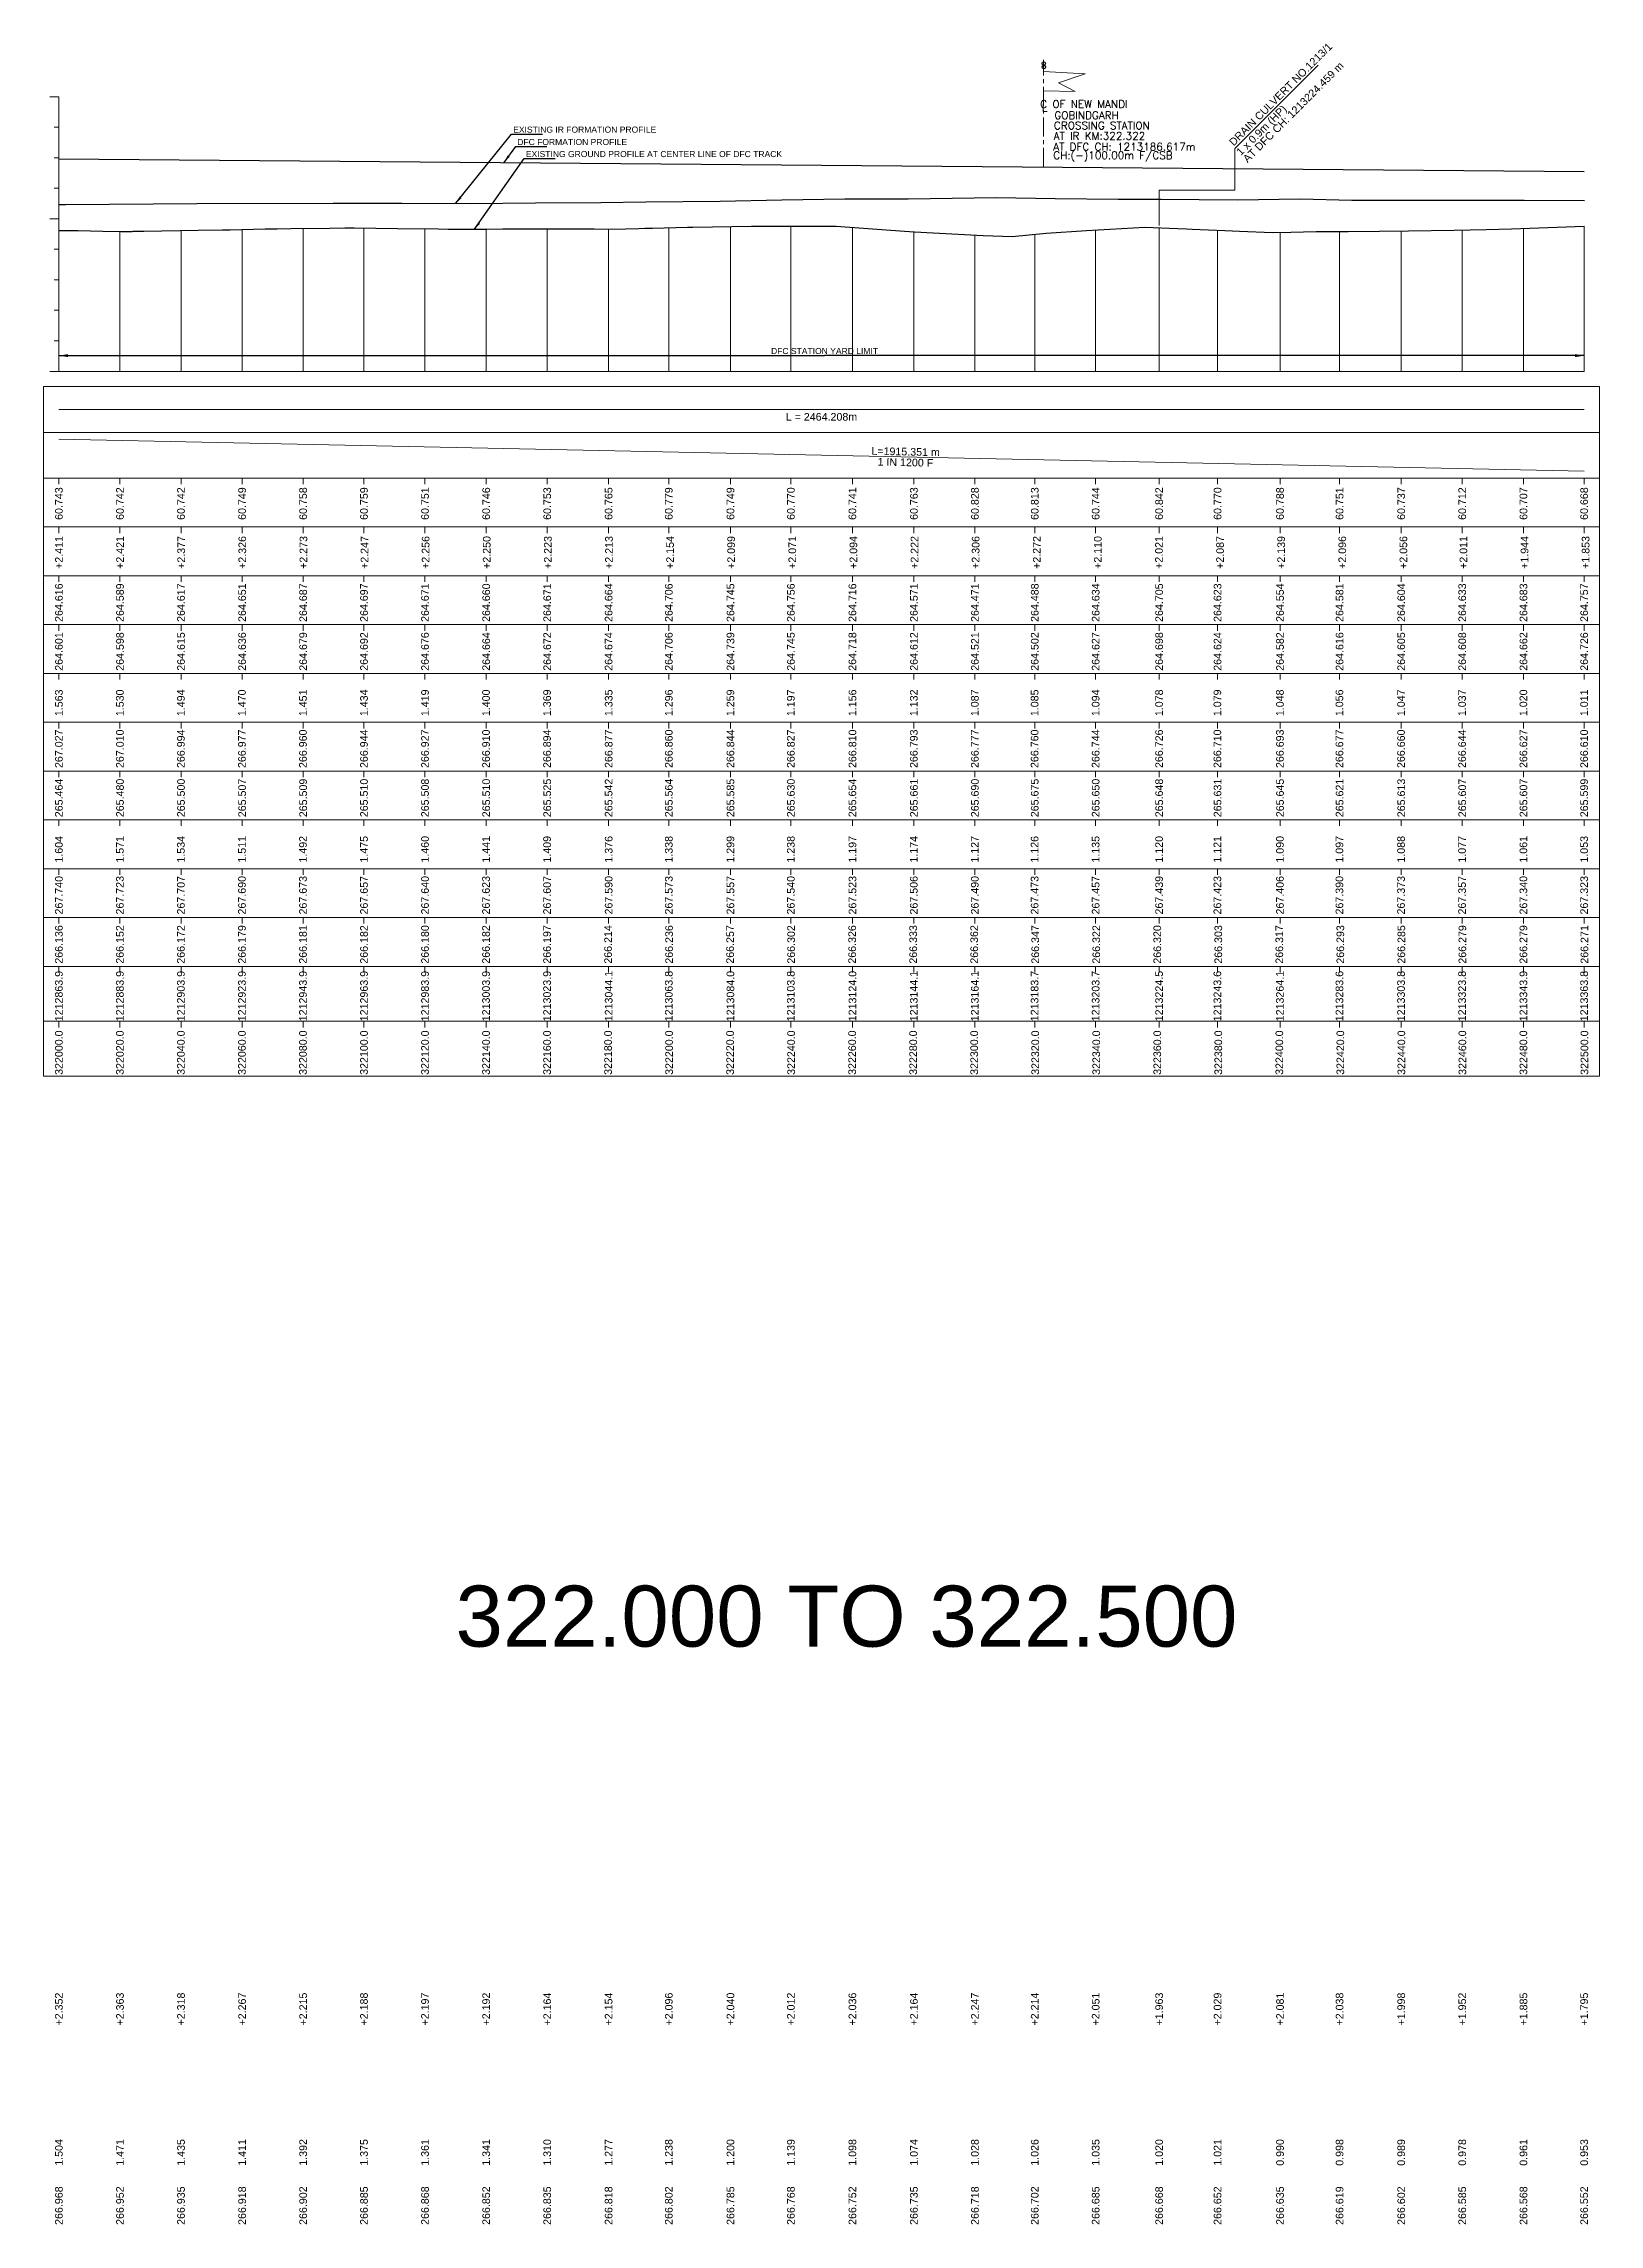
# Model space of a CAD drawing. Header units: metres. Extents: x 2905 to 23505, y -2719 to -1879.
# Drawn here: x 5995 to 6505, y -2607 to -1893 of the extents above; entities that cross this region are included whole.
import ezdxf
from ezdxf.enums import TextEntityAlignment as Align

# ---------------------------------------------------------------- set-up
doc = ezdxf.new("R2010")
doc.units = ezdxf.units.M
doc.header["$MEASUREMENT"] = 0
doc.linetypes.add('CENTER', pattern=[2, 1.25, -0.25, 0.25, -0.25])
for name, color, linetype, lineweight in [('LS CUT FILL', 10, 'Continuous', 0), ('LS DATUM X', 7, 'Continuous', 0), ('LS DATUM Y', 7, 'Continuous', 0), ('LS EXG GL', 7, 'Continuous', 0), ('LS EXG IR CH', 7, 'Continuous', 0), ('LS EXG RL', 7, 'Continuous', 0), ('LS EXG. FL', 7, 'Continuous', 0), ('LS EXG. GL AT PRO. TOE', 7, 'Continuous', 0), ('LS FRAME', 7, 'Continuous', 0), ('LS HORIZONTAL ALIGNMENT', 10, 'Continuous', 0), ('LS PFL-EFL', 10, 'Continuous', 0), ('LS PRL-ERL', 10, 'Continuous', 0), ('LS PRO FL', 10, 'Continuous', 0), ('LS PRO. DFCC CH', 10, 'Continuous', 0), ('LS PRO. FL', 10, 'Continuous', 0), ('LS PRO. RL', 10, 'Continuous', 0), ('LS PROFILE EXG FL', 7, 'Continuous', 25), ('LS PROFILE EXG GL', 7, 'Continuous', 30), ('LS PROFILE PRO FL', 1, 'Continuous', 30), ('LS TICKS', 7, 'Continuous', 0), ('LS TRACK CENTER', 10, 'Continuous', 0), ('LS VERTICAL ALIGNMENT', 10, 'Continuous', 0), ('Profile Grid', 7, 'Continuous', 0)]:
    doc.layers.add(name, color=color, linetype=linetype, lineweight=lineweight)
for name, color, linetype in [('LS DRAIN CULVERT', 10, 'Continuous'), ('ref text', 3, 'Continuous'), ('STATION YARD LIMIT IN LS', 7, 'Continuous')]:
    doc.layers.add(name, color=color, linetype=linetype)
doc.styles.add('ROMANT', font='romant__.ttf')
doc.styles.get("Standard").update_dxf_attribs({"font": 'arial.ttf'})
doc.styles.add('Style-Arial', font='arial.ttf')
doc.dimstyles.get("Standard").update_dxf_attribs({"dimtxt": 5, "dimasz": 0.18, "dimexe": 0.18, "dimexo": 0.0625, "dimgap": 0.09, "dimtad": 0, "dimtih": 1, "dimtoh": 1, "dimdec": 4, "dimzin": 0, "dimdsep": 46, "dimtxsty": 'Standard', "dimcen": 0.09, "dimadec": 0, "dimazin": 0, "dimtfac": 1, "dimtdec": 4, "dimtofl": 0, "dimtmove": 0, "dimatfit": 3, "dimfxl": 1, "dimtolj": 1, "dimtzin": 0, "dimarcsym": 0})

msp = doc.modelspace()

# ---------------------------------------------------------------- linework, layer by layer
at = {"layer": 'LS DATUM X', "color": 7, "linetype": 'Continuous', "lineweight": 0}
msp.add_line((6000, -2000), (6499.91, -2000), dxfattribs=at)
at = {"layer": 'LS DATUM Y', "color": 7, "linetype": 'Continuous', "lineweight": 0}
for p, q in [((5997, -1910), (6000, -1910)), ((6000, -2000), (6000, -1910)), ((5998.5, -1920), (6000, -1920)), ((5998.5, -1930), (6000, -1930)), ((5998.5, -1940), (6000, -1940)), ((5997, -1950), (6000, -1950)), ((5998.5, -1960), (6000, -1960)), ((5998.5, -1970), (6000, -1970)), ((5998.5, -1980), (6000, -1980)), ((5998.5, -1990), (6000, -1990)), ((5997, -2000), (6000, -2000))]:
    msp.add_line(p, q, dxfattribs=at)
at = {"layer": 'LS FRAME', "color": 7, "linetype": 'Continuous', "lineweight": 0, "flags": 128}
for points in [[(5995, -2020), (6504.91, -2020), (6504.91, -2005), (5995, -2005), (5995, -2020)], [(5995, -2035), (6504.91, -2035), (6504.91, -2020), (5995, -2020), (5995, -2035)], [(5995, -2051), (6504.91, -2051), (6504.91, -2035), (5995, -2035), (5995, -2051)], [(5995, -2067), (6504.91, -2067), (6504.91, -2051), (5995, -2051), (5995, -2067)], [(5995, -2083), (6504.91, -2083), (6504.91, -2067), (5995, -2067), (5995, -2083)], [(5995, -2099), (6504.91, -2099), (6504.91, -2083), (5995, -2083), (5995, -2099)], [(5995, -2115), (6504.91, -2115), (6504.91, -2099), (5995, -2099), (5995, -2115)], [(5995, -2131), (6504.91, -2131), (6504.91, -2115), (5995, -2115), (5995, -2131)], [(5995, -2147), (6504.91, -2147), (6504.91, -2131), (5995, -2131), (5995, -2147)], [(5995, -2163), (6504.91, -2163), (6504.91, -2147), (5995, -2147), (5995, -2163)], [(5995, -2179), (6504.91, -2179), (6504.91, -2163), (5995, -2163), (5995, -2179)], [(5995, -2195), (6504.91, -2195), (6504.91, -2179), (5995, -2179), (5995, -2195)], [(5995, -2213), (6504.91, -2213), (6504.91, -2195), (5995, -2195), (5995, -2213)], [(5995, -2231), (6504.91, -2231), (6504.91, -2213), (5995, -2213), (5995, -2231)]]:
    msp.add_lwpolyline(points, close=True, dxfattribs=at)
at = {"layer": 'LS HORIZONTAL ALIGNMENT', "lineweight": 0, "flags": 128}
msp.add_lwpolyline([(6000, -2012.5), (6499.91, -2012.5)], dxfattribs=at)
at = {"layer": 'LS PRO. DFCC CH'}
msp.add_lwpolyline([(6360.61, -1952.24), (6360.61, -1940.67), (6385.43, -1940.67), (6385.43, -1933.09), (6385.43, -1926.94), (6412.75, -1899.61)], dxfattribs=at)
at = {"layer": 'LS PROFILE EXG FL'}
msp.add_lwpolyline([(6000, -1945.36), (6002.13, -1945.37), (6045.24, -1944.95), (6089.91, -1944.9), (6112.41, -1944.92), (6134.9, -1944.94), (6156.25, -1944.78), (6177.59, -1944.62), (6192.41, -1944.43), (6216.74, -1944.23), (6236.92, -1943.75), (6257.58, -1943.47), (6278.32, -1943.42), (6307.22, -1942.99), (6326.53, -1943.38), (6347.23, -1943.57), (6361.25, -1943.52), (6373.76, -1943.64), (6386.27, -1943.75), (6406.89, -1943.46), (6423.74, -1943.89), (6438.96, -1943.87), (6463.49, -1943.94), (6480.26, -1943.93), (6500, -1944.01)], dxfattribs=at)
at = {"layer": 'LS PROFILE EXG GL', "flags": 128}
msp.add_lwpolyline([(6000, -1953.84), (6000.25, -1953.84), (6006.28, -1953.89), (6014.44, -1954.04), (6020.32, -1954.12), (6024.01, -1954.12), (6024.35, -1954.05), (6027.87, -1954.02), (6045.64, -1953.74), (6053.59, -1953.59), (6055.37, -1953.58), (6056.14, -1953.57), (6067.62, -1953.35), (6071.54, -1953.27), (6076.02, -1953.17), (6088.84, -1953.04), (6093.74, -1953), (6096.32, -1952.98), (6096.76, -1952.98), (6110.99, -1953.19), (6124.42, -1953.34), (6127.64, -1953.38), (6132.21, -1953.43), (6140.29, -1953.4), (6145.54, -1953.35), (6146.83, -1953.34), (6149.24, -1953.33), (6164.7, -1953.28), (6175.45, -1953.33), (6180.07, -1953.36), (6185.7, -1953.29), (6190.09, -1953.19), (6192.05, -1953.12), (6192.32, -1953.11), (6194.59, -1953.08), (6205.99, -1952.78), (6206.02, -1952.78), (6207.81, -1952.75), (6227, -1952.44), (6228.04, -1952.43), (6228.12, -1952.43), (6230.53, -1952.43), (6254.8, -1952.45), (6277.14, -1954.1), (6280.39, -1954.3), (6302.95, -1955.43), (6312.41, -1955.84), (6323.56, -1954.75), (6336.76, -1953.83), (6352.05, -1952.98), (6355.89, -1952.75), (6366.77, -1953.22), (6369.57, -1953.33), (6371.46, -1953.41), (6382.14, -1953.87), (6386.94, -1954.03), (6397.73, -1954.49), (6403.79, -1954.42), (6412.08, -1954.21), (6422.6, -1954.18), (6432.82, -1954.05), (6442.38, -1953.93), (6457.33, -1953.74), (6467.76, -1953.48), (6476.12, -1953.32), (6494.04, -1952.65), (6499.91, -1952.43)], dxfattribs=at)
at = {"layer": 'LS PROFILE PRO FL'}
msp.add_lwpolyline([(6000, -1930.32), (6499.91, -1934.48)], dxfattribs=at)
at = {"layer": 'LS TICKS', "color": 7, "linetype": 'Continuous', "lineweight": 0, "flags": 128}
for points in [[(6000, -2037), (6000, -2035)], [(6020.03, -2037), (6020.03, -2035)], [(6040.03, -2037), (6040.03, -2035)], [(6060.06, -2037), (6060.06, -2035)], [(6080.06, -2037), (6080.06, -2035)], [(6100, -2037), (6100, -2035)], [(6120, -2037), (6120, -2035)], [(6140.05, -2037), (6140.05, -2035)], [(6160.05, -2037), (6160.05, -2035)], [(6180.18, -2037), (6180.18, -2035)], [(6199.9, -2037), (6199.9, -2035)], [(6220.12, -2037), (6220.12, -2035)], [(6239.92, -2037), (6239.92, -2035)], [(6260.08, -2037), (6260.08, -2035)], [(6280.23, -2037), (6280.23, -2035)], [(6300.23, -2037), (6300.23, -2035)], [(6319.84, -2037), (6319.84, -2035)], [(6339.81, -2037), (6339.81, -2035)], [(6360.61, -2037), (6360.61, -2035)], [(6379.76, -2037), (6379.76, -2035)], [(6400.23, -2037), (6400.23, -2035)], [(6419.75, -2037), (6419.75, -2035)], [(6439.95, -2037), (6439.95, -2035)], [(6459.95, -2037), (6459.95, -2035)], [(6480.02, -2037), (6480.02, -2035)], [(6499.91, -2037), (6499.91, -2035)], [(6000, -2053), (6000, -2051)], [(6020.03, -2053), (6020.03, -2051)], [(6040.03, -2053), (6040.03, -2051)], [(6060.06, -2053), (6060.06, -2051)], [(6080.06, -2053), (6080.06, -2051)], [(6100, -2053), (6100, -2051)], [(6120, -2053), (6120, -2051)], [(6140.05, -2053), (6140.05, -2051)], [(6160.05, -2053), (6160.05, -2051)], [(6180.18, -2053), (6180.18, -2051)], [(6199.9, -2053), (6199.9, -2051)], [(6220.12, -2053), (6220.12, -2051)], [(6239.92, -2053), (6239.92, -2051)], [(6260.08, -2053), (6260.08, -2051)], [(6280.23, -2053), (6280.23, -2051)], [(6300.23, -2053), (6300.23, -2051)], [(6319.84, -2053), (6319.84, -2051)], [(6339.81, -2053), (6339.81, -2051)], [(6360.61, -2053), (6360.61, -2051)], [(6379.76, -2053), (6379.76, -2051)], [(6400.23, -2053), (6400.23, -2051)], [(6419.75, -2053), (6419.75, -2051)], [(6439.95, -2053), (6439.95, -2051)], [(6459.95, -2053), (6459.95, -2051)], [(6480.02, -2053), (6480.02, -2051)], [(6499.91, -2053), (6499.91, -2051)], [(6000, -2069), (6000, -2067)], [(6020.03, -2069), (6020.03, -2067)], [(6040.03, -2069), (6040.03, -2067)], [(6060.06, -2069), (6060.06, -2067)], [(6080.06, -2069), (6080.06, -2067)], [(6100, -2069), (6100, -2067)], [(6120, -2069), (6120, -2067)], [(6140.05, -2069), (6140.05, -2067)], [(6160.05, -2069), (6160.05, -2067)], [(6180.18, -2069), (6180.18, -2067)], [(6199.9, -2069), (6199.9, -2067)], [(6220.12, -2069), (6220.12, -2067)], [(6239.92, -2069), (6239.92, -2067)], [(6260.08, -2069), (6260.08, -2067)], [(6280.23, -2069), (6280.23, -2067)], [(6300.23, -2069), (6300.23, -2067)], [(6319.84, -2069), (6319.84, -2067)], [(6339.81, -2069), (6339.81, -2067)], [(6360.61, -2069), (6360.61, -2067)], [(6379.76, -2069), (6379.76, -2067)], [(6400.23, -2069), (6400.23, -2067)], [(6419.75, -2069), (6419.75, -2067)], [(6439.95, -2069), (6439.95, -2067)], [(6459.95, -2069), (6459.95, -2067)], [(6480.02, -2069), (6480.02, -2067)], [(6499.91, -2069), (6499.91, -2067)], [(6000, -2085), (6000, -2083)], [(6020.03, -2085), (6020.03, -2083)], [(6040.03, -2085), (6040.03, -2083)], [(6060.06, -2085), (6060.06, -2083)], [(6080.06, -2085), (6080.06, -2083)], [(6100, -2085), (6100, -2083)], [(6120, -2085), (6120, -2083)], [(6140.05, -2085), (6140.05, -2083)], [(6160.05, -2085), (6160.05, -2083)], [(6180.18, -2085), (6180.18, -2083)], [(6199.9, -2085), (6199.9, -2083)], [(6220.12, -2085), (6220.12, -2083)], [(6239.92, -2085), (6239.92, -2083)], [(6260.08, -2085), (6260.08, -2083)], [(6280.23, -2085), (6280.23, -2083)], [(6300.23, -2085), (6300.23, -2083)], [(6319.84, -2085), (6319.84, -2083)], [(6339.81, -2085), (6339.81, -2083)], [(6360.61, -2085), (6360.61, -2083)], [(6379.76, -2085), (6379.76, -2083)], [(6400.23, -2085), (6400.23, -2083)], [(6419.75, -2085), (6419.75, -2083)], [(6439.95, -2085), (6439.95, -2083)], [(6459.95, -2085), (6459.95, -2083)], [(6480.02, -2085), (6480.02, -2083)], [(6499.91, -2085), (6499.91, -2083)], [(6000, -2101), (6000, -2099)], [(6020.03, -2101), (6020.03, -2099)], [(6040.03, -2101), (6040.03, -2099)], [(6060.06, -2101), (6060.06, -2099)], [(6080.06, -2101), (6080.06, -2099)], [(6100, -2101), (6100, -2099)], [(6120, -2101), (6120, -2099)], [(6140.05, -2101), (6140.05, -2099)], [(6160.05, -2101), (6160.05, -2099)], [(6180.18, -2101), (6180.18, -2099)], [(6199.9, -2101), (6199.9, -2099)], [(6220.12, -2101), (6220.12, -2099)], [(6239.92, -2101), (6239.92, -2099)], [(6260.08, -2101), (6260.08, -2099)], [(6280.23, -2101), (6280.23, -2099)], [(6300.23, -2101), (6300.23, -2099)], [(6319.84, -2101), (6319.84, -2099)], [(6339.81, -2101), (6339.81, -2099)], [(6360.61, -2101), (6360.61, -2099)], [(6379.76, -2101), (6379.76, -2099)], [(6400.23, -2101), (6400.23, -2099)], [(6419.75, -2101), (6419.75, -2099)], [(6439.95, -2101), (6439.95, -2099)], [(6459.95, -2101), (6459.95, -2099)], [(6480.02, -2101), (6480.02, -2099)], [(6499.91, -2101), (6499.91, -2099)], [(6000, -2117), (6000, -2115)], [(6020.03, -2117), (6020.03, -2115)], [(6040.03, -2117), (6040.03, -2115)], [(6060.06, -2117), (6060.06, -2115)], [(6080.06, -2117), (6080.06, -2115)], [(6100, -2117), (6100, -2115)], [(6120, -2117), (6120, -2115)], [(6140.05, -2117), (6140.05, -2115)], [(6160.05, -2117), (6160.05, -2115)], [(6180.18, -2117), (6180.18, -2115)], [(6199.9, -2117), (6199.9, -2115)], [(6220.12, -2117), (6220.12, -2115)], [(6239.92, -2117), (6239.92, -2115)], [(6260.08, -2117), (6260.08, -2115)], [(6280.23, -2117), (6280.23, -2115)], [(6300.23, -2117), (6300.23, -2115)], [(6319.84, -2117), (6319.84, -2115)], [(6339.81, -2117), (6339.81, -2115)], [(6360.61, -2117), (6360.61, -2115)], [(6379.76, -2117), (6379.76, -2115)], [(6400.23, -2117), (6400.23, -2115)], [(6419.75, -2117), (6419.75, -2115)], [(6439.95, -2117), (6439.95, -2115)], [(6459.95, -2117), (6459.95, -2115)], [(6480.02, -2117), (6480.02, -2115)], [(6499.91, -2117), (6499.91, -2115)], [(6000, -2133), (6000, -2131)], [(6020.03, -2133), (6020.03, -2131)], [(6040.03, -2133), (6040.03, -2131)], [(6060.06, -2133), (6060.06, -2131)], [(6080.06, -2133), (6080.06, -2131)], [(6100, -2133), (6100, -2131)], [(6120, -2133), (6120, -2131)], [(6140.05, -2133), (6140.05, -2131)], [(6160.05, -2133), (6160.05, -2131)], [(6180.18, -2133), (6180.18, -2131)], [(6199.9, -2133), (6199.9, -2131)], [(6220.12, -2133), (6220.12, -2131)], [(6239.92, -2133), (6239.92, -2131)], [(6260.08, -2133), (6260.08, -2131)], [(6280.23, -2133), (6280.23, -2131)], [(6300.23, -2133), (6300.23, -2131)], [(6319.84, -2133), (6319.84, -2131)], [(6339.81, -2133), (6339.81, -2131)], [(6360.61, -2133), (6360.61, -2131)], [(6379.76, -2133), (6379.76, -2131)], [(6400.23, -2133), (6400.23, -2131)], [(6419.75, -2133), (6419.75, -2131)], [(6439.95, -2133), (6439.95, -2131)], [(6459.95, -2133), (6459.95, -2131)], [(6480.02, -2133), (6480.02, -2131)], [(6499.91, -2133), (6499.91, -2131)], [(6000, -2149), (6000, -2147)], [(6020.03, -2149), (6020.03, -2147)], [(6040.03, -2149), (6040.03, -2147)], [(6060.06, -2149), (6060.06, -2147)], [(6080.06, -2149), (6080.06, -2147)], [(6100, -2149), (6100, -2147)], [(6120, -2149), (6120, -2147)], [(6140.05, -2149), (6140.05, -2147)], [(6160.05, -2149), (6160.05, -2147)], [(6180.18, -2149), (6180.18, -2147)], [(6199.9, -2149), (6199.9, -2147)], [(6220.12, -2149), (6220.12, -2147)], [(6239.92, -2149), (6239.92, -2147)], [(6260.08, -2149), (6260.08, -2147)], [(6280.23, -2149), (6280.23, -2147)], [(6300.23, -2149), (6300.23, -2147)], [(6319.84, -2149), (6319.84, -2147)], [(6339.81, -2149), (6339.81, -2147)], [(6360.61, -2149), (6360.61, -2147)], [(6379.76, -2149), (6379.76, -2147)], [(6400.23, -2149), (6400.23, -2147)], [(6419.75, -2149), (6419.75, -2147)], [(6439.95, -2149), (6439.95, -2147)], [(6459.95, -2149), (6459.95, -2147)], [(6480.02, -2149), (6480.02, -2147)], [(6499.91, -2149), (6499.91, -2147)], [(6000, -2165), (6000, -2163)], [(6020.03, -2165), (6020.03, -2163)], [(6040.03, -2165), (6040.03, -2163)], [(6060.06, -2165), (6060.06, -2163)], [(6080.06, -2165), (6080.06, -2163)], [(6100, -2165), (6100, -2163)], [(6120, -2165), (6120, -2163)], [(6140.05, -2165), (6140.05, -2163)], [(6160.05, -2165), (6160.05, -2163)], [(6180.18, -2165), (6180.18, -2163)], [(6199.9, -2165), (6199.9, -2163)], [(6220.12, -2165), (6220.12, -2163)], [(6239.92, -2165), (6239.92, -2163)], [(6260.08, -2165), (6260.08, -2163)], [(6280.23, -2165), (6280.23, -2163)], [(6300.23, -2165), (6300.23, -2163)], [(6319.84, -2165), (6319.84, -2163)], [(6339.81, -2165), (6339.81, -2163)], [(6360.61, -2165), (6360.61, -2163)], [(6379.76, -2165), (6379.76, -2163)], [(6400.23, -2165), (6400.23, -2163)], [(6419.75, -2165), (6419.75, -2163)], [(6439.95, -2165), (6439.95, -2163)], [(6459.95, -2165), (6459.95, -2163)], [(6480.02, -2165), (6480.02, -2163)], [(6499.91, -2165), (6499.91, -2163)], [(6000, -2181), (6000, -2179)], [(6020.03, -2181), (6020.03, -2179)], [(6040.03, -2181), (6040.03, -2179)], [(6060.06, -2181), (6060.06, -2179)], [(6080.06, -2181), (6080.06, -2179)], [(6100, -2181), (6100, -2179)], [(6120, -2181), (6120, -2179)], [(6140.05, -2181), (6140.05, -2179)], [(6160.05, -2181), (6160.05, -2179)], [(6180.18, -2181), (6180.18, -2179)], [(6199.9, -2181), (6199.9, -2179)], [(6220.12, -2181), (6220.12, -2179)], [(6239.92, -2181), (6239.92, -2179)], [(6260.08, -2181), (6260.08, -2179)], [(6280.23, -2181), (6280.23, -2179)], [(6300.23, -2181), (6300.23, -2179)], [(6319.84, -2181), (6319.84, -2179)], [(6339.81, -2181), (6339.81, -2179)], [(6360.61, -2181), (6360.61, -2179)], [(6379.76, -2181), (6379.76, -2179)], [(6400.23, -2181), (6400.23, -2179)], [(6419.75, -2181), (6419.75, -2179)], [(6439.95, -2181), (6439.95, -2179)], [(6459.95, -2181), (6459.95, -2179)], [(6480.02, -2181), (6480.02, -2179)], [(6499.91, -2181), (6499.91, -2179)], [(6000, -2197), (6000, -2195)], [(6020.03, -2197), (6020.03, -2195)], [(6040.03, -2197), (6040.03, -2195)], [(6060.06, -2197), (6060.06, -2195)], [(6080.06, -2197), (6080.06, -2195)], [(6100, -2197), (6100, -2195)], [(6120, -2197), (6120, -2195)], [(6140.05, -2197), (6140.05, -2195)], [(6160.05, -2197), (6160.05, -2195)], [(6180.18, -2197), (6180.18, -2195)], [(6199.9, -2197), (6199.9, -2195)], [(6220.12, -2197), (6220.12, -2195)], [(6239.92, -2197), (6239.92, -2195)], [(6260.08, -2197), (6260.08, -2195)], [(6280.23, -2197), (6280.23, -2195)], [(6300.23, -2197), (6300.23, -2195)], [(6319.84, -2197), (6319.84, -2195)], [(6339.81, -2197), (6339.81, -2195)], [(6360.61, -2197), (6360.61, -2195)], [(6379.76, -2197), (6379.76, -2195)], [(6400.23, -2197), (6400.23, -2195)], [(6419.75, -2197), (6419.75, -2195)], [(6439.95, -2197), (6439.95, -2195)], [(6459.95, -2197), (6459.95, -2195)], [(6480.02, -2197), (6480.02, -2195)], [(6499.91, -2197), (6499.91, -2195)], [(6000, -2215), (6000, -2213)], [(6020.03, -2215), (6020.03, -2213)], [(6040.03, -2215), (6040.03, -2213)], [(6060.06, -2215), (6060.06, -2213)], [(6080.06, -2215), (6080.06, -2213)], [(6100, -2215), (6100, -2213)], [(6120, -2215), (6120, -2213)], [(6140.05, -2215), (6140.05, -2213)], [(6160.05, -2215), (6160.05, -2213)], [(6180.18, -2215), (6180.18, -2213)], [(6199.9, -2215), (6199.9, -2213)], [(6220.12, -2215), (6220.12, -2213)], [(6239.92, -2215), (6239.92, -2213)], [(6260.08, -2215), (6260.08, -2213)], [(6280.23, -2215), (6280.23, -2213)], [(6300.23, -2215), (6300.23, -2213)], [(6319.84, -2215), (6319.84, -2213)], [(6339.81, -2215), (6339.81, -2213)], [(6360.61, -2215), (6360.61, -2213)], [(6379.76, -2215), (6379.76, -2213)], [(6400.23, -2215), (6400.23, -2213)], [(6419.75, -2215), (6419.75, -2213)], [(6439.95, -2215), (6439.95, -2213)], [(6459.95, -2215), (6459.95, -2213)], [(6480.02, -2215), (6480.02, -2213)], [(6499.91, -2215), (6499.91, -2213)]]:
    msp.add_lwpolyline(points, dxfattribs=at)
at = {"layer": 'LS VERTICAL ALIGNMENT', "linetype": 'Continuous', "lineweight": 0, "flags": 128}
msp.add_lwpolyline([(6000, -2022.25), (6499.91, -2032.75)], dxfattribs=at)
at = {"layer": 'Profile Grid', "linetype": 'Continuous', "lineweight": 0, "flags": 128}
for points in [[(6000, -2000), (6000, -1953.84)], [(6020.03, -2000), (6020.03, -1954.11)], [(6040.03, -2000), (6040.03, -1953.83)], [(6060.06, -2000), (6060.06, -1953.49)], [(6080.06, -2000), (6080.06, -1953.13)], [(6100, -2000), (6100, -1953.03)], [(6120, -2000), (6120, -1953.29)], [(6140.05, -2000), (6140.05, -1953.4)], [(6160.05, -2000), (6160.05, -1953.29)], [(6180.18, -2000), (6180.18, -1953.36)], [(6199.9, -2000), (6199.9, -1952.94)], [(6220.12, -2000), (6220.12, -1952.55)], [(6239.92, -2000), (6239.92, -1952.44)], [(6260.08, -2000), (6260.08, -1952.84)], [(6280.23, -2000), (6280.23, -1954.29)], [(6300.23, -2000), (6300.23, -1955.29)], [(6319.84, -2000), (6319.84, -1955.12)], [(6339.81, -2000), (6339.81, -1953.66)], [(6360.61, -2000), (6360.61, -1952.95)], [(6379.76, -2000), (6379.76, -1953.77)], [(6400.23, -2000), (6400.23, -1954.46)], [(6419.75, -2000), (6419.75, -1954.19)], [(6439.95, -2000), (6439.95, -1953.96)], [(6459.95, -2000), (6459.95, -1953.67)], [(6480.02, -2000), (6480.02, -1953.17)], [(6499.91, -2000), (6499.91, -1952.43)]]:
    msp.add_lwpolyline(points, dxfattribs=at)
at = {"layer": 'STATION YARD LIMIT IN LS', "color": 10, "linetype": 'CENTER', "lineweight": 15, "ltscale": 5}
msp.add_line((6322.74, -1933.01, -0.22), (6322.74, -1897.91, -5.78), dxfattribs=at)
at = {"layer": 'STATION YARD LIMIT IN LS', "color": 10, "lineweight": 15, "elevation": -20.49}
msp.add_lwpolyline([(6322.73, -1901.73), (6336.36, -1902.54), (6327.63, -1905.48), (6333.08, -1908.24), (6322.71, -1908.06)], dxfattribs=at)
at = {"layer": 'STATION YARD LIMIT IN LS', "color": 10}
for centre in [(6322.8, -1899.1, -20.49), (6322.81, -1900.26, -20.49)]:
    msp.add_circle(centre, 0.56, dxfattribs=at)

# ---------------------------------------------------------------- texts
at = {"layer": 'LS CUT FILL', "color": 1, "lineweight": 0, "style": 'Style-Arial'}
for s, p in [('+2.411', (6001.28, -2064.75)), ('+2.421', (6021.31, -2064.75)), ('+2.377', (6041.34, -2064.75)), ('+2.326', (6061.37, -2064.75)), ('+2.273', (6081.4, -2064.75)), ('+2.247', (6101.43, -2064.75)), ('+2.256', (6121.45, -2064.75)), ('+2.250', (6141.48, -2064.75)), ('+2.223', (6161.51, -2064.75)), ('+2.213', (6181.54, -2064.75)), ('+2.154', (6201.57, -2064.75)), ('+2.099', (6221.6, -2064.75)), ('+2.071', (6241.63, -2064.75)), ('+2.094', (6261.66, -2064.75)), ('+2.222', (6281.69, -2064.75)), ('+2.306', (6301.72, -2064.75)), ('+2.272', (6321.75, -2064.75)), ('+2.110', (6341.77, -2064.75)), ('+2.021', (6361.8, -2064.75)), ('+2.087', (6381.83, -2064.75)), ('+2.139', (6401.86, -2064.75)), ('+2.096', (6421.89, -2064.75)), ('+2.056', (6441.92, -2064.75)), ('+2.011', (6461.59, -2064.75)), ('+1.944', (6481.62, -2064.75)), ('+1.853', (6501.65, -2064.75))]:
    msp.add_text(s, height=2.5, rotation=90, dxfattribs=at).set_placement(p)
for s, p in [('+2.352', (6000, -2531.33)), ('+2.363', (6020.03, -2531.33)), ('+2.318', (6040.03, -2531.33)), ('+2.267', (6060.06, -2531.33)), ('+2.215', (6080.06, -2531.33)), ('+2.188', (6100, -2531.33)), ('+2.197', (6120, -2531.33)), ('+2.192', (6140.05, -2531.33)), ('+2.164', (6160.05, -2531.33)), ('+2.154', (6180.18, -2531.33)), ('+2.096', (6199.9, -2531.33)), ('+2.040', (6220.12, -2531.33)), ('+2.012', (6239.92, -2531.33)), ('+2.036', (6260.08, -2531.33)), ('+2.164', (6280.23, -2531.33)), ('+2.247', (6300.23, -2531.33)), ('+2.214', (6319.84, -2531.33)), ('+2.051', (6339.81, -2531.33)), ('+1.963', (6360.61, -2531.33)), ('+2.029', (6379.76, -2531.33)), ('+2.081', (6400.23, -2531.33)), ('+2.038', (6419.75, -2531.33)), ('+1.998', (6439.95, -2531.33)), ('+1.952', (6459.95, -2531.33)), ('+1.885', (6480.02, -2531.33)), ('+1.795', (6499.91, -2531.33))]:
    msp.add_text(s, height=2.5, rotation=90, dxfattribs=at).set_placement(p, align=Align.MIDDLE_RIGHT)
at = {"layer": 'LS DRAIN CULVERT'}
for s, p in [('DRAIN CULVERT NO.1213/1', (6385.04, -1926.33)), ('AT DFC CH: 1213224.459 m', (6389.59, -1931.77)), ('1 x 0.9m (HP)', (6387.39, -1929.48))]:
    msp.add_text(s, height=2.5, rotation=44.95988, dxfattribs=at).set_placement(p)
at = {"layer": 'LS EXG GL', "lineweight": 0, "style": 'Style-Arial'}
for s, p in [('264.616', (6000, -2069.5)), ('264.589', (6020.03, -2069.5)), ('264.617', (6040.03, -2069.5)), ('264.651', (6060.06, -2069.5)), ('264.687', (6080.06, -2069.5)), ('264.697', (6100, -2069.5)), ('264.671', (6120, -2069.5)), ('264.660', (6140.05, -2069.5)), ('264.671', (6160.05, -2069.5)), ('264.664', (6180.18, -2069.5)), ('264.706', (6199.9, -2069.5)), ('264.745', (6220.12, -2069.5)), ('264.756', (6239.92, -2069.5)), ('264.716', (6260.08, -2069.5)), ('264.571', (6280.23, -2069.5)), ('264.471', (6300.23, -2069.5)), ('264.488', (6319.84, -2069.5)), ('264.634', (6339.81, -2069.5)), ('264.705', (6360.61, -2069.5)), ('264.623', (6379.76, -2069.5)), ('264.554', (6400.23, -2069.5)), ('264.581', (6419.75, -2069.5)), ('264.604', (6439.95, -2069.5)), ('264.633', (6459.95, -2069.5)), ('264.683', (6480.02, -2069.5)), ('264.757', (6499.91, -2069.5))]:
    msp.add_text(s, height=2.5, rotation=90, dxfattribs=at).set_placement(p, align=Align.MIDDLE_RIGHT)
at = {"layer": 'LS EXG IR CH', "style": 'Style-Arial'}
for s, p in [('322000.0', (6000, -2216)), ('322020.0', (6020, -2216)), ('322040.0', (6040, -2216)), ('322060.0', (6060, -2216)), ('322080.0', (6080, -2216)), ('322100.0', (6100, -2216)), ('322120.0', (6120, -2216)), ('322140.0', (6140, -2216)), ('322160.0', (6160, -2216)), ('322180.0', (6180, -2216)), ('322200.0', (6200, -2216)), ('322220.0', (6220, -2216)), ('322240.0', (6240, -2216)), ('322260.0', (6260, -2216)), ('322280.0', (6280, -2216)), ('322300.0', (6300, -2216)), ('322320.0', (6320, -2216)), ('322340.0', (6340, -2216)), ('322360.0', (6360, -2216)), ('322380.0', (6380, -2216)), ('322400.0', (6400, -2216)), ('322420.0', (6420, -2216)), ('322440.0', (6440, -2216)), ('322460.0', (6460, -2216)), ('322480.0', (6480, -2216)), ('322500.0', (6500, -2216))]:
    msp.add_text(s, height=2.5, rotation=90, dxfattribs=at).set_placement(p, align=Align.MIDDLE_RIGHT)
at = {"layer": 'LS EXG RL', "style": 'Style-Arial'}
for s, p in [('266.136', (6000, -2181.5)), ('266.152', (6020, -2181.5)), ('266.172', (6040, -2181.5)), ('266.179', (6060, -2181.5)), ('266.181', (6080, -2181.5)), ('266.182', (6100, -2181.5)), ('266.180', (6120, -2181.5)), ('266.182', (6140, -2181.5)), ('266.197', (6160, -2181.5)), ('266.214', (6180, -2181.5)), ('266.236', (6200, -2181.5)), ('266.257', (6220, -2181.5)), ('266.302', (6240, -2181.5)), ('266.326', (6260, -2181.5)), ('266.333', (6280, -2181.5)), ('266.362', (6300, -2181.5)), ('266.347', (6320, -2181.5)), ('266.322', (6340, -2181.5)), ('266.320', (6360, -2181.5)), ('266.303', (6380, -2181.5)), ('266.317', (6400, -2181.5)), ('266.293', (6420, -2181.5)), ('266.285', (6440, -2181.5)), ('266.279', (6460, -2181.5)), ('266.279', (6480, -2181.5)), ('266.271', (6500, -2181.5))]:
    msp.add_text(s, height=2.5, rotation=90, dxfattribs=at).set_placement(p, align=Align.MIDDLE_RIGHT)
at = {"layer": 'LS EXG. FL'}
for s, p in [('265.464', (6000, -2133.5)), ('265.480', (6020.03, -2133.5)), ('265.500', (6040.03, -2133.5)), ('265.507', (6060.06, -2133.5)), ('265.509', (6080.06, -2133.5)), ('265.510', (6100, -2133.5)), ('265.508', (6120, -2133.5)), ('265.510', (6140.05, -2133.5)), ('265.525', (6160.05, -2133.5)), ('265.542', (6180.18, -2133.5)), ('265.564', (6199.9, -2133.5)), ('265.585', (6220.12, -2133.5)), ('265.630', (6239.92, -2133.5)), ('265.654', (6260.08, -2133.5)), ('265.661', (6280.23, -2133.5)), ('265.690', (6300.23, -2133.5)), ('265.675', (6319.84, -2133.5)), ('265.650', (6339.81, -2133.5)), ('265.648', (6360.61, -2133.5)), ('265.631', (6379.76, -2133.5)), ('265.645', (6400.23, -2133.5)), ('265.621', (6419.75, -2133.5)), ('265.613', (6439.95, -2133.5)), ('265.607', (6459.95, -2133.5)), ('265.607', (6480.02, -2133.5)), ('265.599', (6499.91, -2133.5))]:
    msp.add_text(s, height=2.5, rotation=90, dxfattribs=at).set_placement(p, align=Align.MIDDLE_RIGHT)
at = {"layer": 'LS EXG. GL AT PRO. TOE'}
for s, p in [('264.601', (6000, -2085.5)), ('264.598', (6020.03, -2085.5)), ('264.615', (6040.03, -2085.5)), ('264.636', (6060.06, -2085.5)), ('264.679', (6080.06, -2085.5)), ('264.692', (6100, -2085.5)), ('264.676', (6120, -2085.5)), ('264.664', (6140.05, -2085.5)), ('264.672', (6160.05, -2085.5)), ('264.674', (6180.18, -2085.5)), ('264.706', (6199.9, -2085.5)), ('264.739', (6220.12, -2085.5)), ('264.745', (6239.92, -2085.5)), ('264.718', (6260.08, -2085.5)), ('264.612', (6280.23, -2085.5)), ('264.521', (6300.23, -2085.5)), ('264.502', (6319.84, -2085.5)), ('264.627', (6339.81, -2085.5)), ('264.698', (6360.61, -2085.5)), ('264.624', (6379.76, -2085.5)), ('264.582', (6400.23, -2085.5)), ('264.616', (6419.75, -2085.5)), ('264.605', (6439.95, -2085.5)), ('264.608', (6459.95, -2085.5)), ('264.662', (6480.02, -2085.5)), ('264.726', (6499.91, -2085.5))]:
    msp.add_text(s, height=2.5, rotation=90, dxfattribs=at).set_placement(p, align=Align.MIDDLE_RIGHT)
at = {"layer": 'LS HORIZONTAL ALIGNMENT', "lineweight": 0, "insert": (6249.95, -2014.92), "char_height": 2.5, "attachment_point": 5, "line_spacing_factor": 0.6, "style": 'Style-Arial'}
msp.add_mtext('L = 2464.208m', dxfattribs=at)
at = {"layer": 'LS PFL-EFL'}
for s, p in [('1.563', (6001.25, -2113)), ('1.530', (6021.25, -2113)), ('1.494', (6041.25, -2113)), ('1.470', (6061.25, -2113)), ('1.451', (6081.25, -2113)), ('1.434', (6101.25, -2113)), ('1.419', (6121.25, -2113)), ('1.400', (6141.25, -2113)), ('1.369', (6161.25, -2113)), ('1.335', (6181.45, -2113)), ('1.296', (6201.15, -2113)), ('1.259', (6221.35, -2113)), ('1.197', (6241.15, -2113)), ('1.156', (6261.35, -2113)), ('1.132', (6281.45, -2113)), ('1.087', (6301.45, -2113)), ('1.085', (6321.05, -2113)), ('1.094', (6341.05, -2113)), ('1.078', (6361.85, -2113)), ('1.079', (6380.95, -2113)), ('1.048', (6401.45, -2113)), ('1.056', (6420.95, -2113)), ('1.047', (6441.15, -2113)), ('1.037', (6461.15, -2113)), ('1.020', (6481.25, -2113)), ('1.011', (6501.15, -2113))]:
    msp.add_text(s, height=2.5, rotation=90, dxfattribs=at).set_placement(p)
for s, p in [('1.504', (6000, -2579.33)), ('1.471', (6020.03, -2579.33)), ('1.435', (6040.03, -2579.33)), ('1.411', (6060.06, -2579.33)), ('1.392', (6080.06, -2579.33)), ('1.375', (6100, -2579.33)), ('1.361', (6120, -2579.33)), ('1.341', (6140.05, -2579.33)), ('1.310', (6160.05, -2579.33)), ('1.277', (6180.18, -2579.33)), ('1.238', (6199.9, -2579.33)), ('1.200', (6220.12, -2579.33)), ('1.139', (6239.92, -2579.33)), ('1.098', (6260.08, -2579.33)), ('1.074', (6280.23, -2579.33)), ('1.028', (6300.23, -2579.33)), ('1.026', (6319.84, -2579.33)), ('1.035', (6339.81, -2579.33)), ('1.020', (6360.61, -2579.33)), ('1.021', (6379.76, -2579.33)), ('0.990', (6400.23, -2579.33)), ('0.998', (6419.75, -2579.33)), ('0.989', (6439.95, -2579.33)), ('0.978', (6459.95, -2579.33)), ('0.961', (6480.02, -2579.33)), ('0.953', (6499.91, -2579.33))]:
    msp.add_text(s, height=2.5, rotation=90, dxfattribs=at).set_placement(p, align=Align.MIDDLE_RIGHT)
at = {"layer": 'LS PRL-ERL'}
for s, p in [('1.604', (6001.25, -2161)), ('1.571', (6021.25, -2161)), ('1.534', (6041.25, -2161)), ('1.511', (6061.25, -2161)), ('1.492', (6081.25, -2161)), ('1.475', (6101.25, -2161)), ('1.460', (6121.25, -2161)), ('1.441', (6141.25, -2161)), ('1.409', (6161.25, -2161)), ('1.376', (6181.45, -2161)), ('1.338', (6201.15, -2161)), ('1.299', (6221.35, -2161)), ('1.238', (6241.15, -2161)), ('1.197', (6261.35, -2161)), ('1.174', (6281.45, -2161)), ('1.127', (6301.45, -2161)), ('1.126', (6321.05, -2161)), ('1.135', (6341.05, -2161)), ('1.120', (6361.85, -2161)), ('1.121', (6380.95, -2161)), ('1.090', (6401.45, -2161)), ('1.097', (6420.95, -2161)), ('1.088', (6441.15, -2161)), ('1.077', (6461.15, -2161)), ('1.061', (6481.25, -2161)), ('1.053', (6501.15, -2161))]:
    msp.add_text(s, height=2.5, rotation=90, dxfattribs=at).set_placement(p)
at = {"layer": 'LS PRO FL', "color": 1, "lineweight": 0, "style": 'Style-Arial'}
for s, p in [('266.968', (6000, -2594.83)), ('266.952', (6020.03, -2594.83)), ('266.935', (6040.03, -2594.83)), ('266.918', (6060.06, -2594.83)), ('266.902', (6080.06, -2594.83)), ('266.885', (6100, -2594.83)), ('266.868', (6120, -2594.83)), ('266.852', (6140.05, -2594.83)), ('266.835', (6160.05, -2594.83)), ('266.818', (6180.18, -2594.83)), ('266.802', (6199.9, -2594.83)), ('266.785', (6220.12, -2594.83)), ('266.768', (6239.92, -2594.83)), ('266.752', (6260.08, -2594.83)), ('266.735', (6280.23, -2594.83)), ('266.718', (6300.23, -2594.83)), ('266.702', (6319.84, -2594.83)), ('266.685', (6339.81, -2594.83)), ('266.668', (6360.61, -2594.83)), ('266.652', (6379.76, -2594.83)), ('266.635', (6400.23, -2594.83)), ('266.619', (6419.75, -2594.83)), ('266.602', (6439.95, -2594.83)), ('266.585', (6459.95, -2594.83)), ('266.568', (6480.02, -2594.83)), ('266.552', (6499.91, -2594.83))]:
    msp.add_text(s, height=2.5, rotation=90, dxfattribs=at).set_placement(p, align=Align.MIDDLE_RIGHT)
at = {"layer": 'LS PRO. DFCC CH'}
for s, p in [('1212863.9', (6001.25, -2213)), ('1212883.9', (6021.25, -2213)), ('1212903.9', (6041.25, -2213)), ('1212923.9', (6061.25, -2213)), ('1212943.9', (6081.25, -2213)), ('1212963.9', (6101.25, -2213)), ('1212983.9', (6121.25, -2213)), ('1213003.9', (6141.25, -2213)), ('1213023.9', (6161.25, -2213)), ('1213044.1', (6181.45, -2213)), ('1213063.8', (6201.15, -2213)), ('1213084.0', (6221.35, -2213)), ('1213103.8', (6241.15, -2213)), ('1213124.0', (6261.35, -2213)), ('1213144.1', (6281.45, -2213)), ('1213164.1', (6301.45, -2213)), ('1213183.7', (6321.05, -2213)), ('1213203.7', (6341.05, -2213)), ('1213224.5', (6361.85, -2213)), ('1213243.6', (6380.95, -2213)), ('1213264.1', (6401.45, -2213)), ('1213283.6', (6420.95, -2213)), ('1213303.8', (6441.15, -2213)), ('1213323.8', (6461.15, -2213)), ('1213343.9', (6481.25, -2213)), ('1213363.8', (6501.15, -2213))]:
    msp.add_text(s, height=2.5, rotation=90, dxfattribs=at).set_placement(p)
at = {"layer": 'LS PRO. FL'}
for s, p in [('267.027', (6001.25, -2130)), ('267.010', (6021.25, -2130)), ('266.994', (6041.25, -2130)), ('266.977', (6061.25, -2130)), ('266.960', (6081.25, -2130)), ('266.944', (6101.25, -2130)), ('266.927', (6121.25, -2130)), ('266.910', (6141.25, -2130)), ('266.894', (6161.25, -2130)), ('266.877', (6181.45, -2130)), ('266.860', (6201.15, -2130)), ('266.844', (6221.35, -2130)), ('266.827', (6241.15, -2130)), ('266.810', (6261.35, -2130)), ('266.793', (6281.45, -2130)), ('266.777', (6301.45, -2130)), ('266.760', (6321.05, -2130)), ('266.744', (6341.05, -2130)), ('266.726', (6361.85, -2130)), ('266.710', (6380.95, -2130)), ('266.693', (6401.45, -2130)), ('266.677', (6420.95, -2130)), ('266.660', (6441.15, -2130)), ('266.644', (6461.15, -2130)), ('266.627', (6481.25, -2130)), ('266.610', (6501.15, -2130))]:
    msp.add_text(s, height=2.5, rotation=90, dxfattribs=at).set_placement(p)
at = {"layer": 'LS PRO. RL'}
for s, p in [('267.740', (6001.25, -2178)), ('267.723', (6021.25, -2178)), ('267.707', (6041.25, -2178)), ('267.690', (6061.25, -2178)), ('267.673', (6081.25, -2178)), ('267.657', (6101.25, -2178)), ('267.640', (6121.25, -2178)), ('267.623', (6141.25, -2178)), ('267.607', (6161.25, -2178)), ('267.590', (6181.45, -2178)), ('267.573', (6201.15, -2178)), ('267.557', (6221.35, -2178)), ('267.540', (6241.15, -2178)), ('267.523', (6261.35, -2178)), ('267.506', (6281.45, -2178)), ('267.490', (6301.45, -2178)), ('267.473', (6321.05, -2178)), ('267.457', (6341.05, -2178)), ('267.439', (6361.85, -2178)), ('267.423', (6380.95, -2178)), ('267.406', (6401.45, -2178)), ('267.390', (6420.95, -2178)), ('267.373', (6441.15, -2178)), ('267.357', (6461.15, -2178)), ('267.340', (6481.25, -2178)), ('267.323', (6501.15, -2178))]:
    msp.add_text(s, height=2.5, rotation=90, dxfattribs=at).set_placement(p)
at = {"layer": 'LS PROFILE EXG FL', "color": 7, "linetype": 'Continuous', "lineweight": 0, "style": 'Style-Arial'}
msp.add_text('EXISTING IR FORMATION PROFILE', height=2, dxfattribs=at).set_placement((6148.91, -1921.78))
at = {"layer": 'LS PROFILE EXG GL', "color": 7, "lineweight": 0, "style": 'Style-Arial'}
msp.add_text('EXISTING GROUND PROFILE AT CENTER LINE OF DFC TRACK', height=2, dxfattribs=at).set_placement((6153.06, -1929.79, 0))
at = {"layer": 'LS PROFILE PRO FL', "style": 'Style-Arial'}
msp.add_text(' DFC FORMATION PROFILE', height=2, dxfattribs=at).set_placement((6149.46, -1925.84, 0))
at = {"layer": 'LS TRACK CENTER'}
for s, p in [('60.743', (6000, -2038)), ('60.742', (6020.03, -2038)), ('60.742', (6040.03, -2038)), ('60.749', (6060.06, -2038)), ('60.758', (6080.06, -2038)), ('60.759', (6100, -2038)), ('60.751', (6120, -2038)), ('60.746', (6140.05, -2038)), ('60.753', (6160.05, -2038)), ('60.765', (6180.18, -2038)), ('60.779', (6199.9, -2038)), ('60.749', (6220.12, -2038)), ('60.770', (6239.92, -2038)), ('60.741', (6260.08, -2038)), ('60.763', (6280.23, -2038)), ('60.828', (6300.23, -2038)), ('60.813', (6319.84, -2038)), ('60.744', (6339.81, -2038)), ('60.842', (6360.61, -2038)), ('60.770', (6379.76, -2038)), ('60.788', (6400.23, -2038)), ('60.751', (6419.75, -2038)), ('60.737', (6439.95, -2038)), ('60.712', (6459.95, -2038)), ('60.707', (6480.02, -2038)), ('60.668', (6499.91, -2038))]:
    msp.add_text(s, height=2.5, rotation=90, dxfattribs=at).set_placement(p, align=Align.MIDDLE_RIGHT)
at = {"layer": 'LS VERTICAL ALIGNMENT', "lineweight": 0, "insert": (6277.49, -2028.08), "char_height": 2.5, "attachment_point": 5, "rotation": 358.79966, "line_spacing_factor": 0.84, "style": 'Style-Arial'}
msp.add_mtext('L=1915.351 m\\P1 IN 1200 F', dxfattribs=at)
at = {"layer": 'ref text', "color": 3, "insert": (6130, -2418.23), "char_height": 20, "width": 256.3165, "attachment_point": 7, "bg_fill": 3, "box_fill_scale": 1.5, "bg_fill_color": 256, "bg_fill_transparency": 0}
msp.add_mtext('322.000 TO 322.500', dxfattribs=at)
at = {"layer": 'STATION YARD LIMIT IN LS', "color": 10, "char_height": 2.5, "attachment_point": 7, "line_spacing_factor": 0.6, "style": 'ROMANT'}
for s, insert in [('C OF NEW MANDI', (6321.67, -1913.67, -2.99)), ('L', (6322.15, -1914.81, -2.99)), ('GOBINDGARH', (6326.28, -1917.33, 11.58)), ('CROSSING STATION', (6326.16, -1920.69, 11.58)), ('AT DFC CH: 1213186.617m', (6325.93, -1927.64, 11.58)), ('CH:(-)100.00m F/CSB', (6325.93, -1931.27, 11.58))]:
    msp.add_mtext(s, dxfattribs=dict(at, insert=insert))
at = {"layer": 'STATION YARD LIMIT IN LS', "color": 7, "insert": (6326.06, -1924.08, 11.58), "char_height": 2.5, "attachment_point": 7, "line_spacing_factor": 0.6, "style": 'ROMANT'}
msp.add_mtext('AT IR KM:322.322', dxfattribs=at)
at = {"layer": 'STATION YARD LIMIT IN LS', "color": 10, "lineweight": 15, "insert": (6250.95, -1993.36), "char_height": 2, "attachment_point": 5, "rotation": 0.00003, "line_spacing_factor": 0.84, "style": 'Style-Arial'}
msp.add_mtext('DFC STATION YARD LIMIT', dxfattribs=at)

# ---------------------------------------------------------------- leaders
at = {"layer": 'LS PROFILE EXG FL', "color": 7, "lineweight": -3}
msp.add_leader([(6130.08, -1944.93), (6148.4, -1922.24), (6158.54, -1922.24)], dimstyle='Standard', override={"dimasz": 2.5, "dimexe": 0.25, "dimexo": 0.25, "dimgap": 0.25, "dimtad": 0, "dimtih": 0, "dimtoh": 0, "dimzin": 11, "dimadec": 4, "dimazin": 3, "dimatfit": 1, "dimfrac": 2, "dimtolj": 0, "dimtzin": 11}, dxfattribs=at)
at = {"layer": 'LS PROFILE EXG GL', "color": 7, "lineweight": -3}
msp.add_leader([(6136.26, -1953.41, 0), (6152.55, -1930.24, 0), (6162.69, -1930.24, 0)], dimstyle='Standard', override={"dimasz": 2.5, "dimexe": 0.25, "dimexo": 0.25, "dimgap": 0.25, "dimtad": 0, "dimtih": 0, "dimtoh": 0, "dimzin": 11, "dimadec": 4, "dimazin": 3, "dimatfit": 1, "dimfrac": 2, "dimtolj": 0, "dimtzin": 11}, dxfattribs=at)
at = {"layer": 'LS PROFILE PRO FL', "lineweight": -3}
msp.add_leader([(6145.92, -1931.54, 0), (6149.74, -1926.29, 0), (6159.88, -1926.29, 0)], dimstyle='Standard', override={"dimasz": 2.5, "dimexe": 0.25, "dimexo": 0.25, "dimgap": 0.25, "dimtad": 0, "dimtih": 0, "dimtoh": 0, "dimzin": 11, "dimadec": 4, "dimazin": 3, "dimatfit": 1, "dimfrac": 2, "dimtolj": 0, "dimtzin": 11}, dxfattribs=at)
at = {"layer": 'STATION YARD LIMIT IN LS', "color": 10, "lineweight": 15}
for points in [[(6000, -1994.85), (6250.95, -1994.85)], [(6499.91, -1994.85), (6250.95, -1994.85)]]:
    msp.add_leader(points, dimstyle='Standard', override={"dimasz": 3}, dxfattribs=at)

doc.saveas('drawing.dxf')
